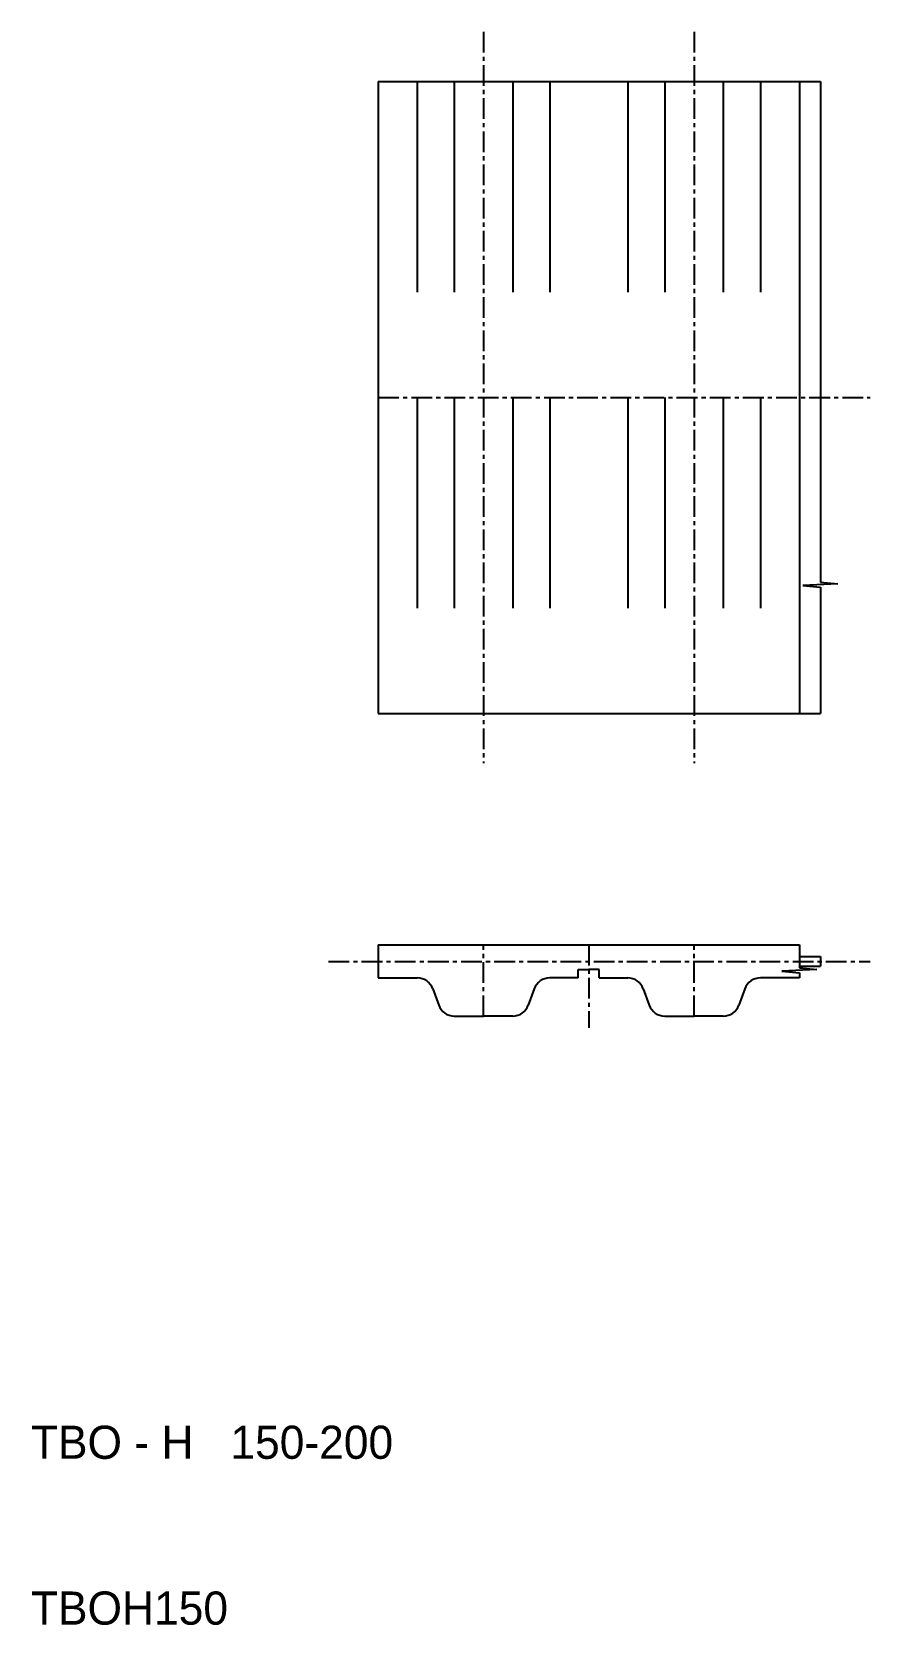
# Model space of a CAD drawing. Extents: x 139 to 189.6, y 86.6 to 182.6.
import ezdxf

# ---------------------------------------------------------------- set-up
doc = ezdxf.new("R2010")
doc.units = 0
doc.linetypes.add('CENTER', pattern=[2, 1.25, -0.25, 0.25, -0.25])
doc.linetypes.add('DASHED', pattern=[19.05, 12.7, -6.35])
doc.layers.get('0').update_dxf_attribs({"linetype": 'CONTINUOUS'})
doc.layers.add('CENTER', color=1, linetype='CENTER')

msp = doc.modelspace()

# ---------------------------------------------------------------- linework, layer by layer
for p, q in [((159.916, 179.645), (159.916, 141.545)), ((159.916, 179.645), (177.203, 179.645)), ((177.203, 179.645), (180.728, 179.645)), ((180.728, 179.645), (185.316, 179.645)), ((185.316, 179.645), (185.316, 141.545)), ((185.316, 179.645), (186.586, 179.645)), ((159.916, 141.545), (185.316, 141.545)), ((185.316, 141.545), (186.586, 141.545)), ((159.916, 127.595), (185.316, 127.595)), ((159.916, 127.595), (159.916, 125.595)), ((185.316, 126.881), (186.586, 126.881)), ((186.586, 126.881), (186.586, 126.309)), ((171.981, 126.095), (172.616, 126.095)), ((171.981, 125.595), (171.981, 126.095)), ((173.251, 126.095), (172.616, 126.095)), ((173.251, 125.595), (173.251, 126.095)), ((185.316, 126.309), (186.586, 126.309)), ((159.916, 125.595), (162.266, 125.595)), ((163.206, 124.937), (163.564, 123.953)), ((169.326, 124.937), (168.967, 123.953)), ((171.981, 125.595), (170.265, 125.595)), ((173.251, 125.595), (174.966, 125.595)), ((175.906, 124.937), (176.264, 123.953)), ((182.026, 124.937), (181.667, 123.953)), ((185.316, 125.595), (182.965, 125.595)), ((164.503, 123.295), (166.266, 123.295)), ((168.028, 123.295), (166.266, 123.295)), ((177.203, 123.295), (178.966, 123.295)), ((180.728, 123.295), (178.966, 123.295))]:
    msp.add_line(p, q)
at = {"color": 3, "linetype": 'DASHED'}
for p, q in [((162.266, 179.645), (162.266, 141.545)), ((164.503, 179.645), (164.503, 141.545)), ((168.028, 179.645), (168.028, 141.545)), ((170.265, 179.645), (170.265, 141.545)), ((174.966, 179.645), (174.966, 141.545)), ((177.203, 179.645), (177.203, 141.545)), ((180.728, 179.645), (180.728, 141.545)), ((182.965, 179.645), (182.965, 141.545))]:
    msp.add_line(p, q, dxfattribs=at)
at = {"color": 3}
for p, q in [((186.586, 179.645), (186.586, 149.465)), ((187.644, 149.365), (185.527, 149.265)), ((185.527, 149.265), (186.586, 149.165)), ((186.586, 149.465), (187.644, 149.365)), ((186.586, 149.165), (186.586, 141.545)), ((185.316, 127.595), (185.316, 126.881)), ((185.316, 126.881), (185.316, 126.309)), ((186.374, 126.109), (184.257, 126.009)), ((184.257, 126.009), (185.316, 125.909)), ((185.316, 126.309), (185.316, 126.209)), ((185.316, 126.209), (186.374, 126.109)), ((185.316, 125.909), (185.316, 125.595))]:
    msp.add_line(p, q, dxfattribs=at)
for centre, start, end in [((162.266, 124.595), 20, 90), ((170.265, 124.595), 90, 160), ((174.966, 124.595), 20, 90), ((182.965, 124.595), 90, 160), ((164.503, 124.295), 200, 270), ((168.028, 124.295), 270, 340), ((177.203, 124.295), 200, 270), ((180.728, 124.295), 270, 340)]:
    msp.add_arc(centre, 1, start, end)
at = {"layer": 'CENTER', "color": 1, "linetype": 'CENTER'}
for p, q in [((166.266, 182.645), (166.266, 138.545)), ((178.966, 182.645), (178.966, 138.545)), ((159.916, 160.595), (189.586, 160.595)), ((166.266, 123.295), (166.266, 127.595)), ((172.616, 127.595), (172.616, 122.595)), ((178.966, 123.295), (178.966, 127.595)), ((156.916, 126.595), (189.586, 126.595))]:
    msp.add_line(p, q, dxfattribs=at)

# ---------------------------------------------------------------- texts
for s, p in [('TBO - H   150-200', (138.966, 96.595)), ('TBOH150', (138.966, 86.595))]:
    msp.add_text(s, height=2).set_placement(p)

doc.saveas('drawing.dxf')
